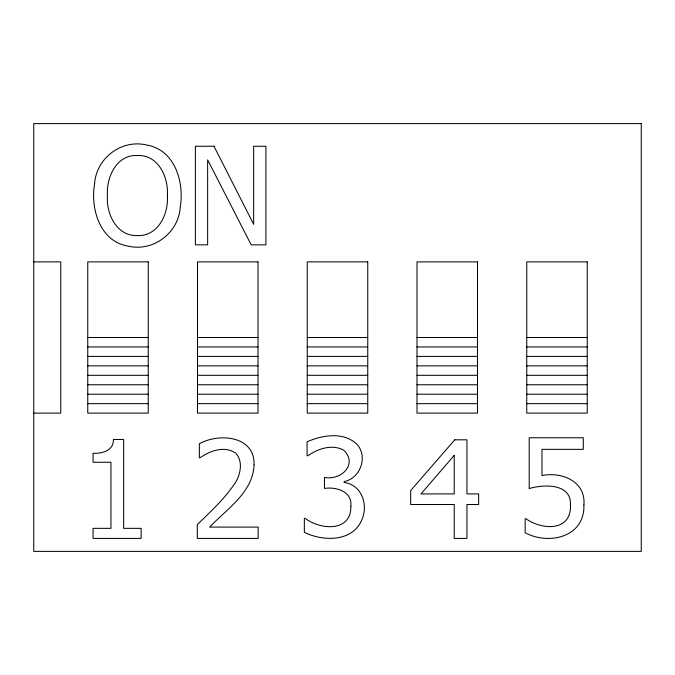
<?xml version="1.0" encoding="UTF-8"?>
<svg xmlns="http://www.w3.org/2000/svg" width="675" height="675" viewBox="0 0 675 675"><rect width="100%" height="100%" fill="white"/><g stroke="black" fill="none" stroke-linecap="round" stroke-linejoin="round"><path stroke-width="1.01" d="M33.75 261.883L60.758 261.883L60.758 413.117L33.75 413.117M87.758 337.5L148.247 337.5M197.505 337.5L258.002 337.5M307.252 337.5L367.748 337.5M416.998 337.5L477.495 337.5M526.753 337.5L587.242 337.5M87.758 346.95L148.247 346.95M197.505 346.95L258.002 346.95M307.252 346.95L367.748 346.95M416.998 346.95L477.495 346.95M526.753 346.95L587.242 346.95M87.758 356.4L148.247 356.4M197.505 356.4L258.002 356.4M307.252 356.4L367.748 356.4M416.998 356.4L477.495 356.4M526.753 356.4L587.242 356.4M87.758 365.858L148.247 365.858M197.505 365.858L258.002 365.858M307.252 365.858L367.748 365.858M416.998 365.858L477.495 365.858M526.753 365.858L587.242 365.858M87.758 375.308L148.247 375.308M197.505 375.308L258.002 375.308M307.252 375.308L367.748 375.308M416.998 375.308L477.495 375.308M526.753 375.308L587.242 375.308M87.758 384.758L148.247 384.758M197.505 384.758L258.002 384.758M307.252 384.758L367.748 384.758M416.998 384.758L477.495 384.758M526.753 384.758L587.242 384.758M87.758 394.208L148.247 394.208M197.505 394.208L258.002 394.208M307.252 394.208L367.748 394.208M416.998 394.208L477.495 394.208M526.753 394.208L587.242 394.208M87.758 403.658L148.247 403.658M197.505 403.658L258.002 403.658M307.252 403.658L367.748 403.658M416.998 403.658L477.495 403.658M526.753 403.658L587.242 403.658M167.366 195.59C168.775 213.68 158.271 236.385 137.438 235.583C116.606 236.377 106.034 213.705 107.443 195.59C106.161 177.517 116.387 154.406 137.438 155.528C158.456 154.541 168.666 177.5 167.366 195.59M94.567 183.895C90.357 208.6 99.74 241.296 127.87 246.063C153.149 252.247 178.757 232.858 180.25 206.989C184.444 182.318 174.952 149.909 146.939 145.074C121.711 138.814 96.213 158.127 94.567 183.895M350.831 506.166C351.548 532.263 320.178 530.027 305.277 518.349L304.349 518.349L304.349 532.322C323.055 541.645 352.991 542.177 361.994 519.379C368.499 504.773 361.598 484.549 344.149 482.524L344.149 481.604C360.146 478.432 368.027 457.287 357.379 444.783C344.351 431.418 322.515 434.987 307.066 441.804L307.066 455.777L307.859 455.777C318.001 448.647 332.184 443.872 343.811 450.217C358.087 464.316 341.187 480.659 324.481 477.428L324.481 488.422C336.268 486.633 352.519 491.51 350.831 506.166M583.9 504.976C585.006 537.064 549.087 545.459 525.167 532.786L525.167 518.813L526.087 518.813C542.025 530.145 571.598 531.892 570.459 504.908C571.506 483.19 543.755 484.211 529.2 488.557L529.2 437.763L583.301 437.763L583.301 449.347L541.983 449.347L541.983 475.571C561.853 471.513 586.01 481.393 583.9 504.976M254.053 464.915C252.982 492.497 226.808 508.866 209.689 527.091L258.154 527.091L258.154 538.414L197.303 538.414L197.303 524.576C211.326 511.009 225.906 497.559 236.436 480.971C240.815 472.475 242.831 460.814 235.71 453.195C224.724 445.416 210.085 450.74 200.087 457.76L199.353 457.76L199.353 443.72C219.012 432.835 255.091 435.637 254.053 464.915M113.408 439.484C113.856 450.638 102.026 453.794 93.074 453.263L93.074 462.265L110.953 462.265L110.953 528.348L93.074 528.348L93.074 538.414L141.151 538.414L141.151 528.348L123.668 528.348L123.668 439.484L113.408 439.484M454.224 455.38L420.989 493.914L454.224 493.914L454.224 455.38M454.756 439.813L410.653 490.607L410.653 504.512L454.224 504.512L454.224 538.414L466.94 538.414L466.94 504.512L478.659 504.512L478.659 493.914L466.94 493.914L466.94 439.813L454.756 439.813M641.25 123.618L33.75 123.618L33.75 551.382L641.25 551.382L641.25 123.618M213.992 146.256L195.379 146.256L195.379 244.856L207.63 244.856L207.63 159.832L251.201 244.856L265.908 244.856L265.908 146.256L253.657 146.256L253.657 224.328L213.992 146.256M148.247 261.883L87.758 261.883L87.758 413.117L148.247 413.117L148.247 261.883M258.002 261.883L197.505 261.883L197.505 413.117L258.002 413.117L258.002 261.883M367.748 261.883L307.252 261.883L307.252 413.117L367.748 413.117L367.748 261.883M477.495 261.883L416.998 261.883L416.998 413.117L477.495 413.117L477.495 261.883M587.242 261.883L526.753 261.883L526.753 413.117L587.242 413.117L587.242 261.883"/></g></svg>
